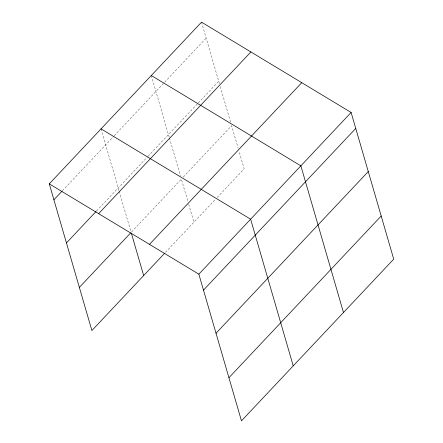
<?xml version="1.0" encoding="UTF-8"?>
<svg xmlns="http://www.w3.org/2000/svg" width="443" height="443" viewBox="0 0 443 443"><rect width="100%" height="100%" fill="white"/><g stroke="black" fill="none" stroke-linecap="round" stroke-linejoin="round"><path stroke-width="0.33" stroke-dasharray="2.21 1.66" d="M62.385 190.811L113.74 136.272M114.211 135.768L206.172 38.104M96.563 210.957L147.602 156.756M148.078 156.252L197.849 103.396M198.32 102.892L218.704 81.246M131.599 231.91L181.37 179.05L187.926 201.615M183.269 177.039L231.617 125.69L238.173 148.255M165.466 252.394L215.237 199.538M217.131 197.523L244.148 168.827L238.943 150.908M201.537 22.15L219.479 83.899M220.249 86.551L230.653 122.373M151.29 75.509L169.232 137.258M169.425 137.923L180.406 175.733M188.701 204.273L193.907 222.192M101.043 128.874L118.984 190.623M119.178 191.287L130.934 231.75"/><path stroke-width="0.66" d="M49.278 183.851L201.537 22.15L351.111 112.467L393.722 259.149L241.463 420.85L198.852 274.173L49.278 183.851L91.889 330.533L164.514 253.402M53.913 199.81L61.915 191.31M66.444 242.947L96.092 211.461M98.634 213.659L250.893 51.953M79.358 287.391L130.657 232.913M149.49 244.364L301.749 82.664M198.852 274.173L351.111 112.467M203.487 290.126L355.746 128.426M216.018 333.263L368.277 171.563M228.931 377.713L381.19 216.007M151.29 75.509L300.863 165.832L343.475 312.509M101.043 128.874L250.616 219.191L293.233 365.874M131.322 233.079L143.659 275.552"/></g></svg>
